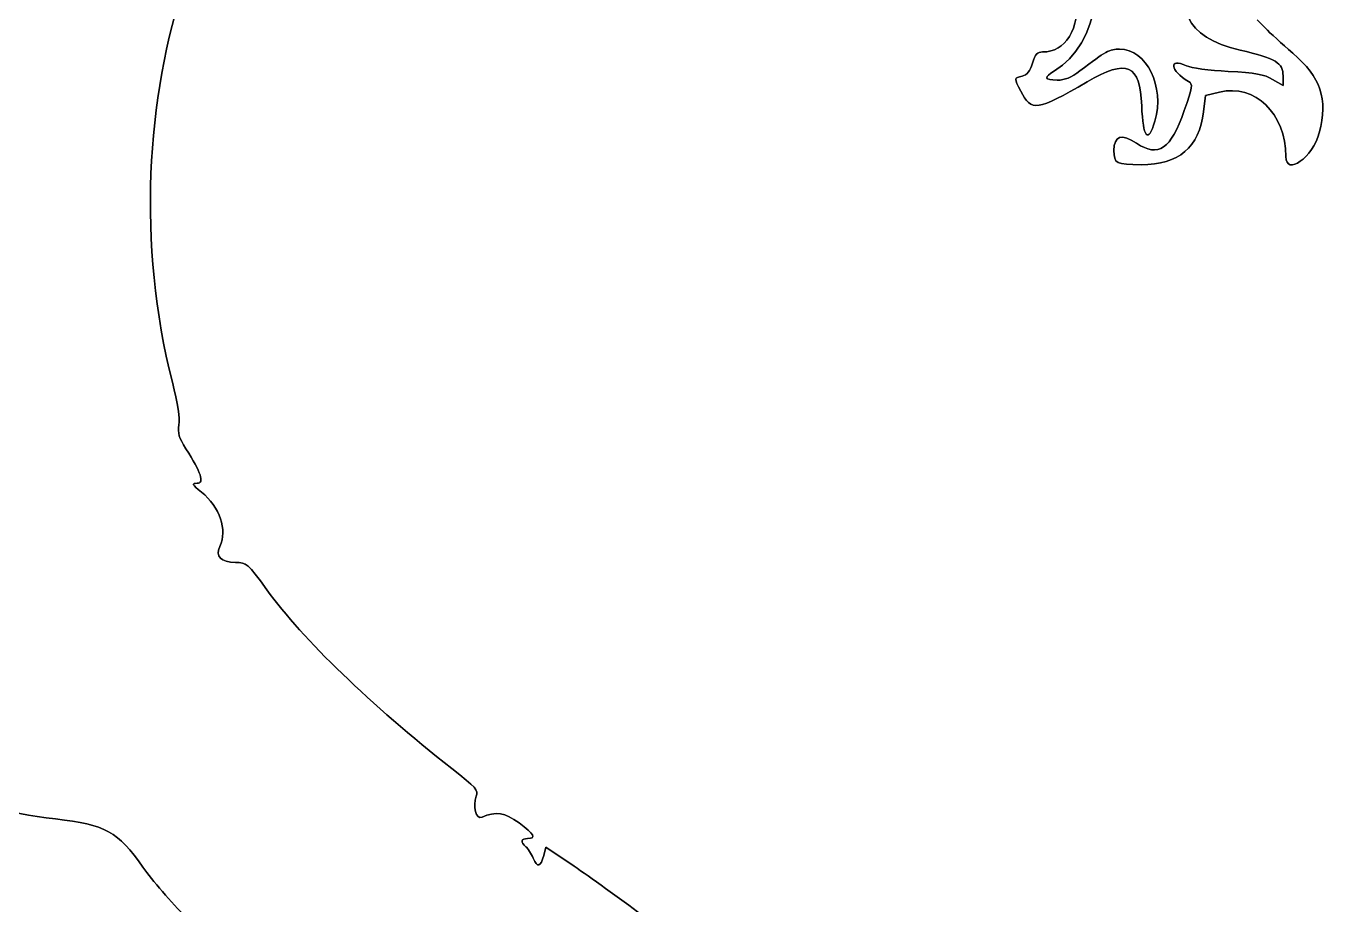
# Model space of a CAD drawing. Extents: x 0 to 106, y 0 to 59.
# Drawn here: x 39.69 to 60.06, y 21.74 to 35.49 of the extents above; entities that cross this region are included whole.
import ezdxf

# ---------------------------------------------------------------- set-up
doc = ezdxf.new("R2010")
doc.units = 0
doc.layers.get('0').update_dxf_attribs({"linetype": 'CONTINUOUS'})

msp = doc.modelspace()

# ---------------------------------------------------------------- linework, layer by layer
at = {"color": 7}
for p, q in [((59.077423, 35.454589), (58.951481, 35.58397)), ((58.951481, 35.58397), (59.077423, 35.454589)), ((59.354706, 34.556594), (59.191723, 34.652902)), ((59.191723, 34.652902), (59.354706, 34.556594)), ((59.354706, 34.708465), (59.354706, 34.556594)), ((59.354706, 34.556594), (59.354706, 34.708465)), ((58.142387, 34.399167), (58.361726, 34.453407)), ((58.361726, 34.453407), (58.142387, 34.399167)), ((58.110901, 34.146755), (58.142387, 34.399167)), ((58.142387, 34.399167), (58.110901, 34.146755)), ((47.823384, 22.645595), (47.789517, 22.516214)), ((47.789517, 22.516214), (47.823384, 22.645595)), ((48.264444, 22.346616), (47.823384, 22.645595)), ((47.823384, 22.645595), (48.264444, 22.346616))]:
    msp.add_line(p, q, dxfattribs=at)
for points in [[(41.980332, 29.919247), (40.888662, 34.238565), (42.496533, 39.020375), (45.369111, 39.997215)], [(45.369111, 39.997215), (42.496533, 39.020375), (40.888662, 34.238565), (41.980332, 29.919247)], [(55.77966, 34.787311), (56.471809, 35.196091), (56.661515, 36.431165), (56.113828, 36.964829)], [(56.113828, 36.964829), (56.661515, 36.431165), (56.471809, 35.196091), (55.77966, 34.787311)], [(58.034437, 36.604202), (57.614808, 35.768914), (57.810864, 35.317535), (58.683194, 35.111425)], [(58.683194, 35.111425), (57.810864, 35.317535), (57.614808, 35.768914), (58.034437, 36.604202)], [(56.154045, 36.008891), (56.159072, 35.419135), (55.955608, 35.08285), (55.593658, 35.08285)], [(55.593658, 35.08285), (55.955608, 35.08285), (56.159072, 35.419135), (56.154045, 36.008891)], [(59.505254, 35.0638), (59.339096, 35.207733), (59.146479, 35.383416), (59.077423, 35.454589)], [(59.077423, 35.454589), (59.146479, 35.383416), (59.339096, 35.207733), (59.505254, 35.0638)], [(55.593658, 35.08285), (55.508992, 35.08285), (55.477771, 35.04819), (55.435437, 34.906902)], [(55.435437, 34.906902), (55.477771, 35.04819), (55.508992, 35.08285), (55.593658, 35.08285)], [(56.797776, 35.126771), (56.635322, 35.126771), (56.589284, 35.101635), (56.177064, 34.785194)], [(56.177064, 34.785194), (56.589284, 35.101635), (56.635322, 35.126771), (56.797776, 35.126771)], [(57.349696, 34.000441), (57.506858, 34.540984), (57.219785, 35.126771), (56.797776, 35.126771)], [(56.797776, 35.126771), (57.219785, 35.126771), (57.506858, 34.540984), (57.349696, 34.000441)], [(58.683194, 35.111425), (59.244375, 34.978869), (59.354706, 34.912458), (59.354706, 34.708465)], [(59.354706, 34.708465), (59.354706, 34.912458), (59.244375, 34.978869), (58.683194, 35.111425)], [(59.921443, 33.818408), (60.056909, 34.355511), (59.948166, 34.680419), (59.505254, 35.0638)], [(59.505254, 35.0638), (59.948166, 34.680419), (60.056909, 34.355511), (59.921443, 33.818408)], [(55.435437, 34.906902), (55.397073, 34.778844), (55.353152, 34.723282), (55.274042, 34.703702)], [(55.274042, 34.703702), (55.353152, 34.723282), (55.397073, 34.778844), (55.435437, 34.906902)], [(56.288982, 34.614009), (56.917102, 34.978604), (57.117656, 34.891292), (57.143321, 34.24227)], [(57.143321, 34.24227), (57.117656, 34.891292), (56.917102, 34.978604), (56.288982, 34.614009)], [(57.843143, 34.864569), (57.557923, 34.99739), (57.586233, 34.790486), (57.876745, 34.619036)], [(57.876745, 34.619036), (57.586233, 34.790486), (57.557923, 34.99739), (57.843143, 34.864569)], [(58.497192, 34.778315), (58.204828, 34.794454), (57.910612, 34.833084), (57.843143, 34.864569)], [(57.843143, 34.864569), (57.910612, 34.833084), (58.204828, 34.794454), (58.497192, 34.778315)], [(55.274042, 34.703702), (55.143602, 34.670894), (55.144396, 34.679625), (55.251817, 34.469017)], [(55.251817, 34.469017), (55.144396, 34.679625), (55.143602, 34.670894), (55.274042, 34.703702)], [(55.820406, 34.64179), (55.617471, 34.64179), (55.605564, 34.684388), (55.77966, 34.787311)], [(55.77966, 34.787311), (55.605564, 34.684388), (55.617471, 34.64179), (55.820406, 34.64179)], [(56.177064, 34.785194), (56.040803, 34.680684), (55.944231, 34.64179), (55.820406, 34.64179)], [(55.820406, 34.64179), (55.944231, 34.64179), (56.040803, 34.680684), (56.177064, 34.785194)], [(59.191723, 34.652902), (59.058902, 34.731219), (58.929521, 34.754502), (58.497192, 34.778315)], [(58.497192, 34.778315), (58.929521, 34.754502), (59.058902, 34.731219), (59.191723, 34.652902)], [(55.251817, 34.469017), (55.416917, 34.145432), (55.502642, 34.157338), (56.288982, 34.614009)], [(56.288982, 34.614009), (55.502642, 34.157338), (55.416917, 34.145432), (55.251817, 34.469017)], [(57.876745, 34.619036), (57.946595, 34.577761), (57.941568, 34.543365), (57.809806, 34.16607)], [(57.809806, 34.16607), (57.941568, 34.543365), (57.946595, 34.577761), (57.876745, 34.619036)], [(58.361726, 34.453407), (58.914175, 34.589667), (59.398891, 34.119503), (59.398891, 33.447198)], [(59.398891, 33.447198), (59.398891, 34.119503), (58.914175, 34.589667), (58.361726, 34.453407)], [(57.143321, 34.24227), (57.163165, 33.735064), (57.244921, 33.639549), (57.349696, 34.000441)], [(57.349696, 34.000441), (57.244921, 33.639549), (57.163165, 33.735064), (57.143321, 34.24227)], [(57.809806, 34.16607), (57.597875, 33.558852), (57.406052, 33.427089), (57.063681, 33.653572)], [(57.063681, 33.653572), (57.406052, 33.427089), (57.597875, 33.558852), (57.809806, 34.16607)], [(57.133002, 33.318875), (57.724081, 33.318875), (58.041051, 33.587162), (58.110901, 34.146755)], [(58.110901, 34.146755), (58.041051, 33.587162), (57.724081, 33.318875), (57.133002, 33.318875)], [(57.063681, 33.653572), (56.828467, 33.809147), (56.708876, 33.771312), (56.708876, 33.541125)], [(56.708876, 33.541125), (56.708876, 33.771312), (56.828467, 33.809147), (57.063681, 33.653572)], [(59.398891, 33.447198), (59.398891, 33.133402), (59.825399, 33.436085), (59.921443, 33.818408)], [(59.921443, 33.818408), (59.825399, 33.436085), (59.398891, 33.133402), (59.398891, 33.447198)], [(56.708876, 33.541125), (56.708876, 33.338454), (56.746446, 33.318875), (57.133002, 33.318875)], [(57.133002, 33.318875), (56.746446, 33.318875), (56.708876, 33.338454), (56.708876, 33.541125)], [(42.083519, 29.248265), (42.100717, 29.353833), (42.065792, 29.580846), (41.980332, 29.919247)], [(41.980332, 29.919247), (42.065792, 29.580846), (42.100717, 29.353833), (42.083519, 29.248265)], [(42.193321, 28.877055), (42.08299, 29.048769), (42.062617, 29.118355), (42.083519, 29.248265)], [(42.083519, 29.248265), (42.062617, 29.118355), (42.08299, 29.048769), (42.193321, 28.877055)], [(42.367946, 28.335983), (42.486744, 28.335983), (42.432504, 28.504257), (42.193321, 28.877055)], [(42.193321, 28.877055), (42.432504, 28.504257), (42.486744, 28.335983), (42.367946, 28.335983)], [(42.434885, 28.199458), (42.287248, 28.320901), (42.27984, 28.335983), (42.367946, 28.335983)], [(42.367946, 28.335983), (42.27984, 28.335983), (42.287248, 28.320901), (42.434885, 28.199458)], [(42.723546, 27.346971), (42.843931, 27.61076), (42.725662, 27.959745), (42.434885, 28.199458)], [(42.434885, 28.199458), (42.725662, 27.959745), (42.843931, 27.61076), (42.723546, 27.346971)], [(42.966962, 27.097998), (42.737568, 27.101967), (42.651844, 27.189544), (42.723546, 27.346971)], [(42.723546, 27.346971), (42.651844, 27.189544), (42.737568, 27.101967), (42.966962, 27.097998)], [(43.457764, 26.670961), (43.155345, 27.086357), (43.145291, 27.095088), (42.966962, 27.097998)], [(42.966962, 27.097998), (43.145291, 27.095088), (43.155345, 27.086357), (43.457764, 26.670961)], [(46.350185, 23.877229), (45.07807, 24.873649), (44.027675, 25.888325), (43.457764, 26.670961)], [(43.457764, 26.670961), (44.027675, 25.888325), (45.07807, 24.873649), (46.350185, 23.877229)], [(46.73436, 23.440932), (46.769814, 23.536711), (46.735683, 23.575075), (46.350185, 23.877229)], [(46.350185, 23.877229), (46.735683, 23.575075), (46.769814, 23.536711), (46.73436, 23.440932)], [(38.365863, 23.594655), (38.746598, 23.354413), (39.369162, 23.177142), (40.150476, 23.086655)], [(40.150476, 23.086655), (39.369162, 23.177142), (38.746598, 23.354413), (38.365863, 23.594655)], [(46.824318, 23.113907), (46.733301, 23.07422), (46.675887, 23.282711), (46.73436, 23.440932)], [(46.73436, 23.440932), (46.675887, 23.282711), (46.733301, 23.07422), (46.824318, 23.113907)], [(40.150476, 23.086655), (40.940785, 22.995374), (41.126787, 22.892451), (41.521016, 22.329683)], [(41.521016, 22.329683), (41.126787, 22.892451), (40.940785, 22.995374), (40.150476, 23.086655)], [(47.403226, 23.023155), (47.180447, 23.186667), (47.040747, 23.208628), (46.824318, 23.113907)], [(46.824318, 23.113907), (47.040747, 23.208628), (47.180447, 23.186667), (47.403226, 23.023155)], [(47.53684, 22.779739), (47.678392, 22.779739), (47.640292, 22.84906), (47.403226, 23.023155)], [(47.403226, 23.023155), (47.640292, 22.84906), (47.678392, 22.779739), (47.53684, 22.779739)], [(47.509853, 22.651416), (47.42254, 22.723912), (47.434182, 22.779739), (47.53684, 22.779739)], [(47.53684, 22.779739), (47.434182, 22.779739), (47.42254, 22.723912), (47.509853, 22.651416)], [(47.625211, 22.470177), (47.595578, 22.541614), (47.543719, 22.62337), (47.509853, 22.651416)], [(47.509853, 22.651416), (47.543719, 22.62337), (47.595578, 22.541614), (47.625211, 22.470177)], [(47.789517, 22.516214), (47.741892, 22.333916), (47.687917, 22.318835), (47.625211, 22.470177)], [(47.625211, 22.470177), (47.687917, 22.318835), (47.741892, 22.333916), (47.789517, 22.516214)], [(41.521016, 22.329683), (41.661245, 22.129658), (41.966044, 21.776704), (42.198084, 21.545988)], [(42.198084, 21.545988), (41.966044, 21.776704), (41.661245, 22.129658), (41.521016, 22.329683)], [(49.32304, 21.586734), (48.983316, 21.840204), (48.506802, 22.18231), (48.264444, 22.346616)], [(48.264444, 22.346616), (48.506802, 22.18231), (48.983316, 21.840204), (49.32304, 21.586734)]]:
    msp.add_open_spline(points, degree=3, dxfattribs=at)

doc.saveas('drawing.dxf')
